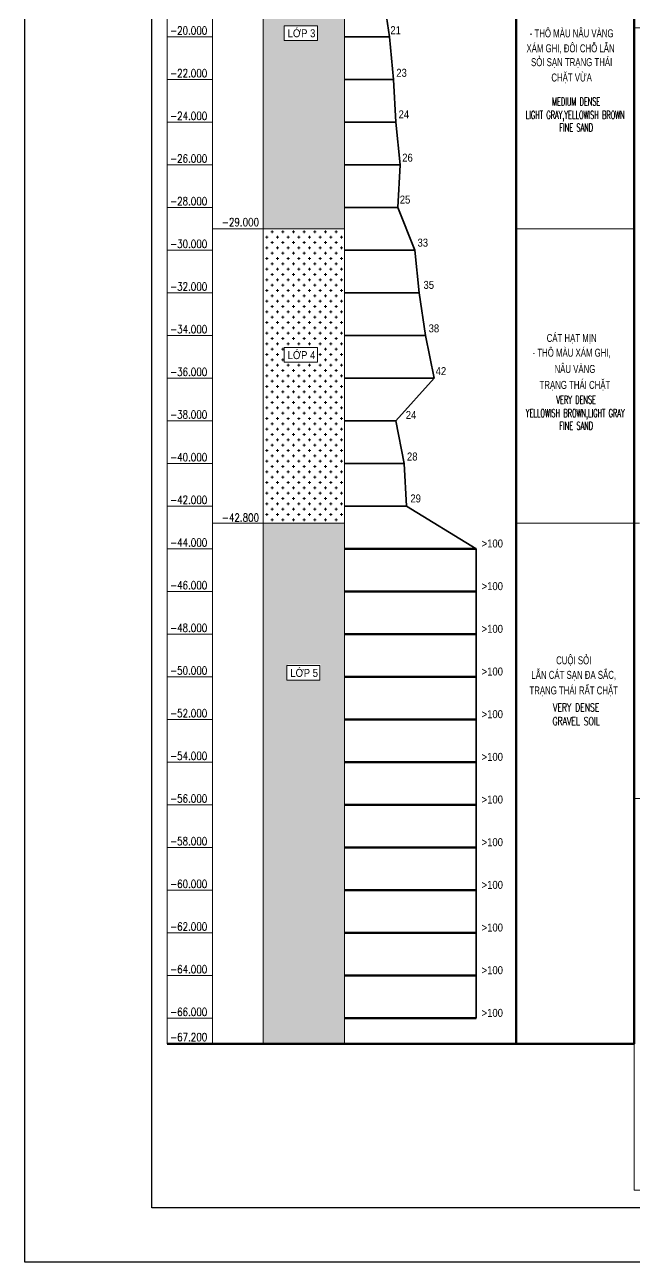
# Model space of a CAD drawing. Header units: millimetres. Extents: x -2123450 to -961021, y -260876 to 649159.
# Drawn here: x -1528126 to -1499524, y 428539 to 486544 of the extents above; entities that cross this region are included whole.
import ezdxf
from ezdxf.enums import TextEntityAlignment as Align

# ---------------------------------------------------------------- set-up
doc = ezdxf.new("R2010")
doc.units = ezdxf.units.MM
doc.header["$LTSCALE"] = 1000
doc.header["$MEASUREMENT"] = 0
doc.linetypes.add('CENTER2', pattern=[1.125, 0.75, -0.125, 0.125, -0.125])
doc.linetypes.add('HIDDEN', pattern=[0.375, 0.25, -0.125])
doc.layers.get('0').update_dxf_attribs({"linetype": 'CONTINUOUS'})
doc.layers.get('DEFPOINTS').update_dxf_attribs({"linetype": 'CONTINUOUS'})
for name, color, linetype, lineweight in [('NDC_S_AXIS', 5, 'CENTER2', 15), ('NDC_S_CONTINUOUS', 3, 'CONTINUOUS', 20), ('NDC_S_DIM', 1, 'CONTINUOUS', 9), ('NDC_S_ENG TEXT', 2, 'CONTINUOUS', 9), ('NDC_S_FOUNDATION NAME', 7, 'CONTINUOUS', 20), ('NDC_S_HATCH MATERIAL', 8, 'CONTINUOUS', 13), ('NDC_S_LEVEL TEXT', 7, 'CONTINUOUS', 20), ('NDC_S_REBAR', 4, 'CONTINUOUS', 35), ('NDC_S_VN TITLE', 6, 'CONTINUOUS', 9)]:
    doc.layers.add(name, color=color, linetype=linetype, lineweight=lineweight)
doc.layers.add('TEXT', color=7, linetype='CONTINUOUS')
doc.styles.add('NDC_ARIAL', font='arial.ttf', dxfattribs={"width": 0.8})
doc.styles.add('NDC_ROMANS', font='romans.shx', dxfattribs={"width": 0.8, "bigfont": 'vns.shx'})
doc.styles.get("Standard").update_dxf_attribs({"font": 'romans.shx', "bigfont": 'vns.shx'})

# ---------------------------------------------------------------- blocks, each defined once
blk = doc.blocks.new('HK5-B3')
at = {"layer": 'NDC_S_HATCH MATERIAL'}
h = blk.add_hatch(dxfattribs=at)
h.set_pattern_fill('AR-SAND', color=256, scale=100)
h.set_pattern_definition([(37.5, (599674.71, -615917.2), (-6.299336, 192.682377), [0, -152, 0, -170, 0, -162.5]), (7.5, (599674.7, -615917.2), (176.97767, 282.21461), [0, -82, 0, -137, 0, -52.5]), (327.5, (599551.7, -615917.2), (311.414186, 0.565905), [0, -50, 0, -180, 0, -235]), (317.5, (599551.7, -615917.2), (300.61266, 87.76756), [0, -25, 0, -118, 0, -135])])
h.paths.add_polyline_path([(8333, -13000), (4509, -13000), (4509, -29000), (8333, -29000)])
h.paths.add_polyline_path([(7052, -19485), (7052, -20177), (5495, -20177), (5495, -19485)], flags=16)
h = blk.add_hatch(dxfattribs=at)
h.set_pattern_fill('CROSS', color=256, scale=1000)
h.set_pattern_definition([(0, (599674.7, -615917.2), (250, 250), [125, -375]), (90, (599737.2, -615979.7), (-250, 250), [125, -375])])
h.paths.add_polyline_path([(7052, -37893), (7052, -38586), (5495, -38586), (5495, -37893)], flags=16)
h.paths.add_polyline_path([(5542, -38558), (7077, -38558), (7077, -37844), (5542, -37844)], flags=16)
h.paths.add_polyline_path([(5495, -35262), (5495, -34569), (7052, -34569), (7052, -35262)])
h.paths.add_polyline_path([(8333, -29000), (4509, -29000), (4509, -42800), (8333, -42800)])
h = blk.add_hatch(dxfattribs=at)
h.set_pattern_fill('GRAVEL', color=256, scale=1000)
h.set_pattern_definition([(228.012788, (383067.294, -436211.084), (-8000, -9000), [134.536, -13319.088]), (184.969741, (382977.294, -436311.084), (12000, 1000), [230.868, -22855.9248]), (132.510447, (382747.294, -436331.084), (10000, -11000), [162.788, -16116.0326]), (267.273689, (382357.294, -436581.084), (1000, 20000), [210.238, -20813.558]), (292.833654, (382347.294, -436791.084), (-5000, 12000), [206.155, -20409.3731]), (357.273689, (382427.294, -436981.084), (-20000, 1000), [210.238, -20813.558]), (37.6942405, (382637.294, -436991.084), (-13000, -10000), [278.029, -27524.8485]), (72.255328, (382857.294, -436821.084), (7000, 22000), [262.488, -25986.3215]), (121.429566, (382937.294, -436571.084), (-8000, 13000), [210.95, -20884.0731]), (175.236358, (382827.29, -436391.08), (11000, -1000), [240.832, -11800.7626]), (222.397438, (382587.294, -436371.084), (-12000, -11000), [311.448, -30833.375]), (138.814075, (383347.29, -436591.08), (-7000, 6000), [106.301, -10523.8448]), (171.469234, (383267.294, -436521.084), (13000, -2000), [202.237, -20021.5114]), (225, (383067.3, -436491.1), (-1e-13, -1000), [141.421, -1272.7926]), (203.19859, (382997.3, -436371.08), (5000, 2000), [76.158, -7539.6151]), (291.80141, (382927.3, -436401.08), (-1000, 3000), [107.703, -5277.4618]), (30.963757, (382967.3, -436501.08), (3000, 2000), [174.929, -5656.0229]), (161.56505, (383117.3, -436411.08), (2000, -1000), [126.491, -3035.7867]), (16.38954, (382347.294, -436401.084), (10000, 3000), [177.2, -17542.8451]), (70.346176, (382517.294, -436351.084), (-4000, -11000), [148.661, -14717.4077]), (293.19859, (383117.3, -436211.08), (-2000, 5000), [152.315, -7463.4581]), (343.61046, (383177.294, -436351.084), (-10000, 3000), [177.2, -17542.8451]), (339.443955, (382347.29, -437021.08), (-5000, 2000), [170.88, -8373.1237]), (294.77514, (382507.294, -437081.084), (-5000, 11000), [143.178, -14174.643]), (66.80141, (383127.3, -437211.08), (2000, 5000), [152.315, -7463.4581]), (17.354025, (383187.294, -437071.084), (-13000, -4000), [167.631, -16595.4236]), (69.443955, (382637.29, -437211.08), (-2000, -5000), [85.44, -8458.5637]), (101.309932, (383067.3, -437211.08), (-1000, 4000), [50.99, -5048.0295]), (165.963757, (383057.3, -437161.08), (3000, -1000), [206.155, -3916.9506]), (186.009006, (382857.294, -437111.084), (10000, 1000), [191.05, -18913.9232]), (303.69007, (382967.3, -436591.08), (-1000, 2000), [144.222, -3461.3293]), (353.157227, (383047.294, -436711.084), (17000, -2000), [251.794, -24927.5626]), (60.945396, (383297.29, -436741.08), (-4000, -7000), [102.956, -10192.6741]), (90, (383347.3, -436651.1), (-1000, 1000), [60, -940]), (120.256437, (382837.294, -437081.084), (4000, -7000), [138.924, -13753.52]), (48.012788, (382767.294, -436961.084), (8000, 9000), [269.072, -13184.552]), (0, (382947.3, -436761.1), (1000, 1000), [260, -740]), (325.304846, (383207.294, -436761.084), (10000, -7000), [158.114, -15653.2743]), (254.054604, (383337.3, -436851.08), (-1000, -4000), [145.602, -7134.5079]), (207.645975, (383297.294, -436991.084), (-19000, -10000), [237.065, -23469.4742]), (175.426079, (383087.294, -437101.084), (-13000, 1000), [250.799, -24829.0734])])
h.paths.add_polyline_path([(7175, -49467), (7175, -50132), (7201, -50132), (7201, -49418), (5665, -49418), (5665, -49467)], flags=16)
h.paths.add_polyline_path([(5618, -50160), (5618, -49467), (7175, -49467), (7175, -50160)], flags=16)
h.paths.add_polyline_path([(8333, -42800), (4509, -42800), (4509, -67200), (8333, -67200)])
at = {"layer": 'NDC_S_CONTINUOUS'}
for p, q in [((4509, -67200), (4509, 5871)), ((0, -67200), (0, 0)), ((0, -67200), (0, 0)), ((2130, -67200), (2130, 0)), ((8333, -67200), (8333, 0)), ((16381, -67199), (16380, 0)), ((2130, -20000), (0, -20000)), ((2130, -22000), (0, -22000)), ((2130, -24000), (0, -24000)), ((2130, -26000), (0, -26000)), ((2130, -28000), (0, -28000)), ((4509, -29000), (2130, -29000)), ((8333, -29000), (4509, -29000)), ((2130, -30000), (0, -30000)), ((2130, -32000), (0, -32000)), ((2130, -34000), (0, -34000)), ((2130, -36000), (0, -36000)), ((2130, -38000), (0, -38000)), ((2130, -40000), (0, -40000)), ((2130, -42000), (0, -42000)), ((4509, -42800), (2130, -42800)), ((8333, -42800), (4509, -42800)), ((2130, -44000), (0, -44000)), ((2130, -46000), (0, -46000)), ((2130, -48000), (0, -48000)), ((2130, -50000), (0, -50000)), ((2130, -52000), (0, -52000)), ((2130, -54000), (0, -54000)), ((2130, -56000), (0, -56000)), ((2130, -58000), (0, -58000)), ((2130, -60000), (0, -60000)), ((2130, -62000), (0, -62000)), ((2130, -64000), (0, -64000)), ((2130, -66000), (0, -66000))]:
    blk.add_line(p, q, dxfattribs=at)
at = {"layer": 'NDC_S_CONTINUOUS', "lineweight": 100}
for p, q in [((8333, -44000), (14508, -44000)), ((8333, -46000), (14508, -46000)), ((8333, -48000), (14508, -48000)), ((8333, -50000), (14508, -50000)), ((8333, -52000), (14508, -52000)), ((8333, -54000), (14508, -54000)), ((8333, -56000), (14508, -56000)), ((8333, -58000), (14508, -58000)), ((8333, -60000), (14508, -60000)), ((8333, -62000), (14508, -62000)), ((8333, -64000), (14508, -64000)), ((8333, -66000), (14508, -66000))]:
    blk.add_line(p, q, dxfattribs=at)
at = {"layer": 'NDC_S_CONTINUOUS'}
for centre, start, end in [((1, -67199), 180, 270), ((1, -67199), 180, 270), ((15763, -67199), 270, 0), ((16380, -67199), 270, 0)]:
    blk.add_arc(centre, 1, start, end, dxfattribs=at)
at = {"layer": 'NDC_S_DIM'}
for points in [[(5495, -19485), (7052, -19485), (7052, -20177), (5495, -20177)], [(5495, -34569), (7052, -34569), (7052, -35262), (5495, -35262)], [(5618, -49467), (7175, -49467), (7175, -50160), (5618, -50160)]]:
    blk.add_lwpolyline(points, close=True, dxfattribs=at)
at = {"layer": 'NDC_S_REBAR', "color": 3}
for p, q in [((10133, -18000), (10433, -20000)), ((8333, -20000), (10433, -20000)), ((10433, -20000), (10633, -22000)), ((8333, -22000), (10633, -22000)), ((10633, -22000), (10733, -24000)), ((8333, -24000), (10733, -24000)), ((10733, -24000), (10933, -26000)), ((8333, -26000), (10933, -26000)), ((10933, -26000), (10833, -28000)), ((8333, -28000), (10833, -28000)), ((10833, -28000), (11633, -30000)), ((8333, -30000), (11633, -30000)), ((11633, -30000), (11833, -32000)), ((8333, -32000), (11833, -32000)), ((11833, -32000), (12133, -34000)), ((8333, -34000), (12133, -34000)), ((12133, -34000), (12533, -36000)), ((8333, -36000), (12533, -36000)), ((12533, -36000), (10733, -38000)), ((8333, -38000), (10733, -38000)), ((10733, -38000), (11133, -40000)), ((8333, -40000), (11133, -40000)), ((11133, -40000), (11233, -42000)), ((8333, -42000), (11233, -42000)), ((11233, -42000), (14508, -44000)), ((8333, -44000), (14508, -44000)), ((14508, -44000), (14508, -66000))]:
    blk.add_line(p, q, dxfattribs=at)
at = {"layer": 'NDC_S_ENG TEXT', "style": 'NDC_ROMANS', "width": 0.8}
for s, p in [('-20.000', (137, -19898)), ('-22.000', (137, -21898)), ('-24.000', (137, -23898)), ('-26.000', (137, -25898)), ('-28.000', (137, -27898)), ('-30.000', (137, -29898)), ('-32.000', (137, -31898)), ('-34.000', (137, -33898)), ('-36.000', (137, -35898)), ('-38.000', (137, -37898)), ('-40.000', (137, -39898)), ('-42.000', (137, -41898)), ('-44.000', (137, -43898)), ('-46.000', (137, -45898)), ('-48.000', (137, -47898)), ('-50.000', (137, -49898)), ('-52.000', (137, -51898)), ('-54.000', (137, -53898)), ('-56.000', (137, -55898)), ('-58.000', (137, -57898)), ('-60.000', (137, -59898)), ('-62.000', (137, -61898)), ('-64.000', (137, -63898)), ('-66.000', (137, -65898)), ('-67.200', (137, -67080))]:
    blk.add_text(s, height=375, dxfattribs=at).set_placement(p)
for s, p in [('-29.000', (4318, -28693)), ('-42.800', (4318, -42542))]:
    blk.add_text(s, height=375, dxfattribs=at).set_placement(p, align=Align.MIDDLE_RIGHT)
at = {"layer": 'NDC_S_LEVEL TEXT', "style": 'NDC_ARIAL', "width": 0.85}
for s, p in [('21', (10727, -19691)), ('23', (11004, -21692)), ('24', (11111, -23637)), ('26', (11282, -25671)), ('25', (11166, -27635)), ('33', (12000, -29653)), ('35', (12280, -31633)), ('38', (12521, -33671)), ('42', (12850, -35672)), ('24', (11448, -37729)), ('28', (11504, -39677)), ('29', (11665, -41642)), ('>100', (15260, -43754)), ('>100', (15260, -45754)), ('>100', (15260, -47754)), ('>100', (15260, -49754)), ('>100', (15260, -51754)), ('>100', (15260, -53754)), ('>100', (15260, -55754)), ('>100', (15260, -57754)), ('>100', (15260, -59754)), ('>100', (15260, -61754)), ('>100', (15260, -63754)), ('>100', (15260, -65754))]:
    blk.add_text(s, height=375, dxfattribs=at).set_placement(p, align=Align.MIDDLE)
at = {"layer": 'NDC_S_VN TITLE', "style": 'NDC_ARIAL', "width": 0.85}
for s, p in [('LỚP 3', (6309, -19793)), ('LỚP 4', (6309, -34877)), ('LỚP 5', (6433, -49775))]:
    blk.add_text(s, height=375, dxfattribs=at).set_placement(p, align=Align.MIDDLE)
blk = doc.blocks.new('TRỤ DC HK5-B3')
at = {"layer": 'NDC_S_CONTINUOUS'}
for p, q in [((16381, -73070), (16380, -5871)), ((16381, -73071), (16380, -5871)), ((21923, -34871), (16380, -34871)), ((21923, -48671), (16381, -48671))]:
    blk.add_line(p, q, dxfattribs=at)
at = {"layer": 'NDC_S_CONTINUOUS', "lineweight": 100}
blk.add_line((16380, -73072), (0, -73072), dxfattribs=at)
blk.add_lwpolyline([(16380, -5871), (21923, -5871), (21923, -73071), (16380, -73071)], close=True, dxfattribs=at)
at = {"layer": 'NDC_S_CONTINUOUS'}
for centre in [(16112, -73071), (16380, -73070), (16380, -73071)]:
    blk.add_arc(centre, 1, 270, 0, dxfattribs=at)
at = {"color": 3}
blk.add_blockref('HK5-B3', (0, -5871), dxfattribs=at)
at = {"layer": 'NDC_S_FOUNDATION NAME', "color": 2, "style": 'NDC_ARIAL', "width": 0.7}
for s, p in [('- THÔ MÀU NÂU VÀNG', (18984, -25664)), ('XÁM GHI, ĐÔI CHỖ LẪN ', (18984, -26393)), ('SỎI SẠN TRẠNG THÁI', (18984, -27049)), ('CHẶT VỪA', (18984, -27775)), ('CÁT HẠT MỊN', (18984, -39985)), ('- THÔ MÀU XÁM GHI,', (18984, -40667)), ('NÂU VÀNG', (19139, -41396)), ('TRẠNG THÁI CHẶT', (19139, -42184)), ('CUỘI SỎI', (19082, -55085)), ('LẪN CÁT SẠN ĐA SẮC,', (19082, -55767)), ('TRẠNG THÁI RẤT CHẶT', (19082, -56496))]:
    blk.add_text(s, height=375, dxfattribs=at).set_placement(p, align=Align.MIDDLE)
at = {"layer": 'TEXT', "color": 3, "linetype": 'Continuous', "ltscale": 0.8}
for s, width, p in [('MEDIUM DENSE', 0.6, (19198, -28910)), ('LIGHT GRAY,YELLOWISH BROWN', 0.6, (19153, -29540)), ('FINE SAND', 0.6, (19198, -30128)), ('VERY DENSE', 0.6, (19198, -42885)), ('YELLOWISH BROWN,LIGHT GRAY', 0.6, (19153, -43515)), ('FINE SAND', 0.6, (19198, -44103)), ('VERY DENSE', 0.7, (19198, -57311)), ('GRAVEL SOIL', 0.7, (19198, -57952))]:
    blk.add_text(s, height=375, dxfattribs=dict(at, width=width)).set_placement(p, align=Align.MIDDLE_CENTER)

msp = doc.modelspace()

# ---------------------------------------------------------------- linework, layer by layer
at = {"layer": 'DEFPOINTS'}
for points in [[(-1528126.18, 517639.38), (-1401976.18, 517639.38), (-1401976.18, 428539.38), (-1528126.18, 428539.38)], [(-1414576.18, 431089.38), (-1522159.64, 431089.38), (-1522159.64, 515089.38), (-1414576.18, 515089.38)]]:
    msp.add_lwpolyline(points, close=True, dxfattribs=at)
at = {"layer": 'NDC_S_AXIS', "color": 1}
msp.add_line((-1499524.06, 486393.34), (-1474766.29, 486393.34), dxfattribs=at)
at = {"layer": 'NDC_S_CONTINUOUS'}
msp.add_line((-1499524.06, 511854.12), (-1499524.06, 449260.16), dxfattribs=at)
msp.add_lwpolyline([(-1499524.06, 450274.58), (-1474766.29, 450274.58), (-1474766.29, 431911.17), (-1499524.06, 431911.17)], close=True, dxfattribs=at)
at = {"layer": 'NDC_S_HATCH MATERIAL', "linetype": 'HIDDEN'}
msp.add_line((-1499524.06, 463183.34), (-1474766.29, 463183.34), dxfattribs=at)

# ---------------------------------------------------------------- block references
at = {"layer": 'NDC_S_FOUNDATION NAME', "color": 3}
msp.add_blockref('TRỤ DC HK5-B3', (-1521447.25, 511854.12), dxfattribs=at)

doc.saveas('drawing.dxf')
